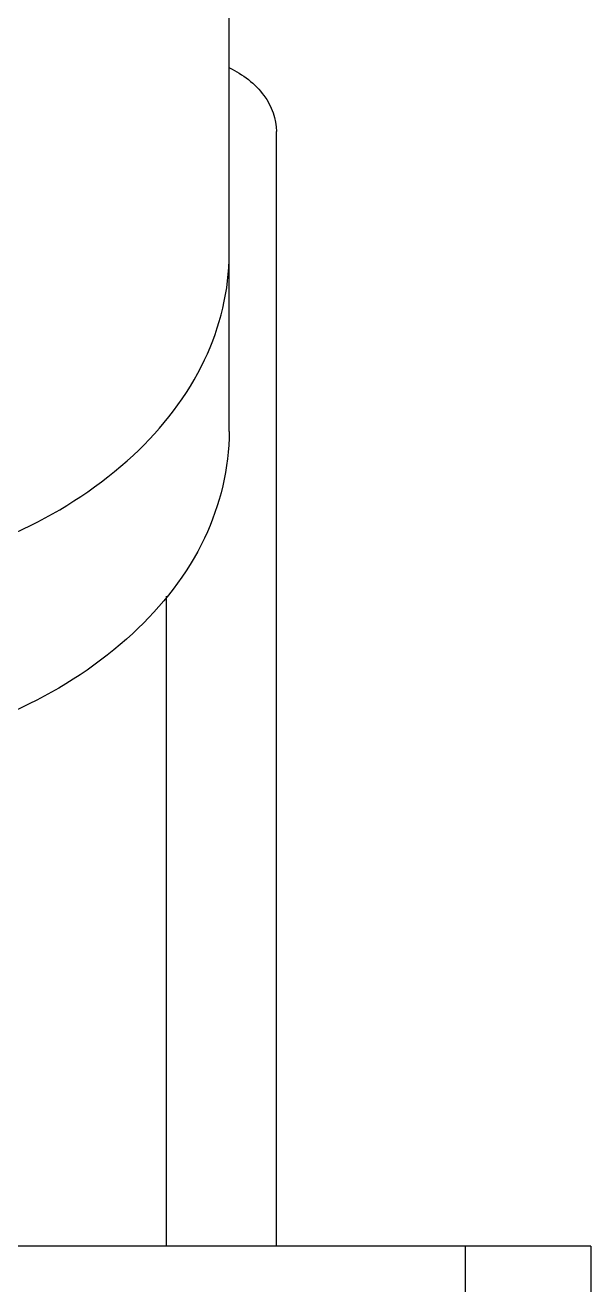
# Model space of a CAD drawing. Extents: x 27938 to 1507990, y 110129 to 923079.
# Drawn here: x 640191.2 to 640351.3, y 368687.5 to 369044.1 of the extents above; entities that cross this region are included whole.
import ezdxf

# ---------------------------------------------------------------- set-up
doc = ezdxf.new("R2010")
doc.units = 0
doc.header["$LTSCALE"] = 1000
doc.header["$MEASUREMENT"] = 0

msp = doc.modelspace()

# ---------------------------------------------------------------- linework, layer by layer
at = {"linetype": 'Continuous'}
for p, q in [((640248.94, 368979.45), (640248.94, 369322.38)), ((640262.29, 368698.45), (640262.29, 369014.05)), ((640248.94, 368929.12), (640248.94, 368979.45)), ((640231.15, 368698.45), (640231.15, 368882.52)), ((640351.27, 368698.45), (639986.47, 368698.45)), ((640315.68, 368698.45), (640315.68, 365738.85)), ((640351.27, 368698.45), (640351.27, 365738.85))]:
    msp.add_line(p, q, dxfattribs=at)
for points, knots in [([(640249.03, 369032.08), (640252.77, 369030.22), (640259.31, 369025.46), (640262.29, 369017.63), (640262.29, 369014.05)], [0, 0, 0, 0, 0.538137, 1, 1, 1, 1]), ([(640151.44, 368888.56), (640164.89, 368891.23), (640190.23, 368899.3), (640222.12, 368920), (640243.65, 368947.41), (640248.94, 368969.15), (640248.94, 368979.45)], [0, 0, 0, 0, 0.287091, 0.549791, 0.784575, 1, 1, 1, 1]), ([(640248.94, 368929.12), (640248.94, 368918.79), (640243.62, 368896.97), (640221.96, 368869.51), (640189.9, 368848.81), (640164.45, 368840.77), (640150.94, 368838.13)], [0, 0, 0, 0, 0.215323, 0.450097, 0.712862, 1, 1, 1, 1])]:
    msp.add_open_spline(points, degree=3, knots=knots, dxfattribs=at)

doc.saveas('drawing.dxf')
